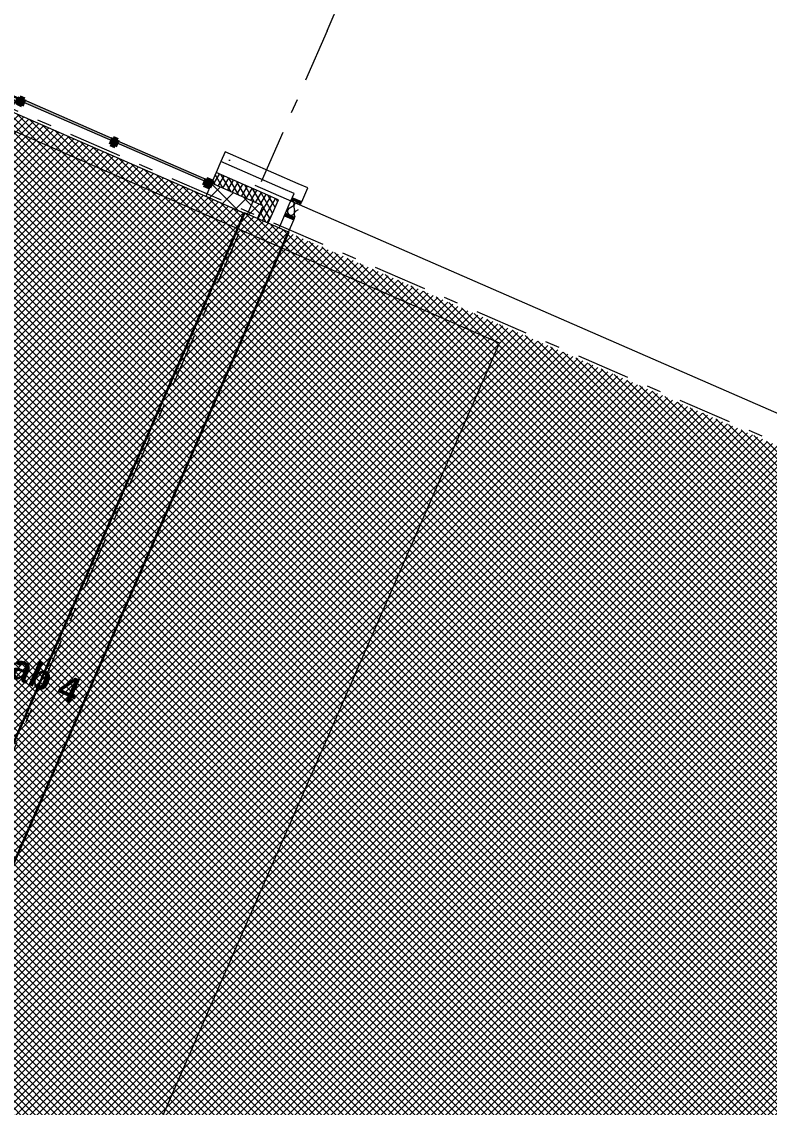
# Model space of a CAD drawing. Header units: millimetres. Extents: x -50172 to 90294, y -80883 to 956680.
# Drawn here: x 51476 to 58853, y -6563 to 4140 of the extents above; entities that cross this region are included whole.
import ezdxf
from ezdxf.enums import TextEntityAlignment as Align

# ---------------------------------------------------------------- set-up
doc = ezdxf.new("R2010")
doc.units = ezdxf.units.MM
doc.header["$MEASUREMENT"] = 0
doc.linetypes.add('Double Dashed', pattern=[1093.611073, 529.166651, -211.666656, 141.111112, -211.666656])
for name, color, linetype in [('A-15-MG_Structural_Grid', 7, 'Continuous'), ('A-20-M_Floor_Slab', 7, 'Continuous'), ('A-25-M_Curtain_Wall', 7, 'Continuous'), ('A-25-M_Wall_Ext_Existing_HUB', 7, 'Continuous'), ('ArchiCAD Doors', 7, 'Continuous'), ('New_A-35-M_FFE-Zone', 7, 'Continuous'), ('New_ArchiCAD Windows', 7, 'Continuous')]:
    doc.layers.add(name, color=color, linetype=linetype)
for name, color, linetype, lineweight, true_color in [('A-15-MG_Structural_Grid_Pen_No__163', 7, 'Continuous', 0, 0x750077), ('A-25-M_Curtain_Wall_Pen_No__144', 7, 'Continuous', 0, 0xc8c8c8), ('A-25-M_Curtain_Wall_Pen_No__165', 7, 'Continuous', 0, 0x006060), ('A-25-M_Curtain_Wall_Pen_No__27', 7, 'Continuous', 50, 0x2a2a2a), ('A-25-M_Curtain_Wall_Pen_No__43', 7, 'Continuous', 30, 0x444444), ('A-25-M_Wall_Ext_Existing_HUB_Pen_No__107', 7, 'Continuous', 15, 0xa6a6a6), ('A-25-M_Wall_Int_Pen_No__102', 7, 'Continuous', 15, 0xcccccc), ('New_A-25-M_Wall_Ext_Existing_HUB_Pen_No__107', 7, 'Continuous', 15, 0xa6a6a6), ('New_A-25-M_Wall_Ext_Existing_HUB_Pen_No__147', 7, 'Continuous', 0, 0x606060), ('New_A-35-M_FFE-Zone_Pen_No__74', 7, 'Continuous', 20, 0x606060), ('New_A-95-M-SFS_Edge_Pen_No__252', 7, 'Continuous', 13, 0xe8e8e8), ('New_ArchiCAD Windows_Pen_No__23', 7, 'Continuous', 30, 0x2a2a2a)]:
    doc.layers.add(name, color=color, linetype=linetype, lineweight=lineweight, true_color=true_color)
for name, color, linetype, lineweight in [('A-20-M_Floor_Slab_Pen_No__89', 8, 'Continuous', 20), ('A-25-M_Curtain_Wall_Pen_No__1', 7, 'Continuous', 13), ('A-25-M_Wall_Ext_Existing_HUB_Pen_No__1', 7, 'Continuous', 13), ('ArchiCAD Doors_Pen_No__1', 7, 'Continuous', 13), ('New_A-25-M_Wall_Ext_Existing_HUB_Pen_No__1', 7, 'Continuous', 13), ('New_A-25-M_Wall_Ext_Existing_HUB_Pen_No__150', 7, 'Continuous', 0), ('New_ArchiCAD Windows_Pen_No__1', 7, 'Continuous', 13), ('New_ArchiCAD Zone Stamps_Pen_No__9', 7, 'Continuous', 13)]:
    doc.layers.add(name, color=color, linetype=linetype, lineweight=lineweight)
doc.styles.add('GENERATED_STYLE_2', font='')
doc.styles.add('GENERATED_STYLE_3', font='')
doc.styles.add('GENERATED_STYLE_4', font='')
doc.styles.get('GENERATED_STYLE_2').set_extended_font_data('Arial', bold=True)
doc.styles.get('GENERATED_STYLE_3').set_extended_font_data('Arial')
doc.styles.get('GENERATED_STYLE_4').set_extended_font_data('Swis721 BT')
pattern_1 = [(103.994, (0, 0), (-1137.956, 451.319), [0, -965.2, 0, -1079.5, 0, -1031.875]), (73.994, (0, 0), (-1195.13, 1745.31), [0, -520.7, 0, -869.95, 0, -333.375]), (33.994, (-311.5, -716.2), (785.414, 1814.82), [0, -317.5, 0, -1143, 0, -1492.25]), (23.994, (-311.5, -716.2), (250.276, 1972.774), [0, -158.75, 0, -749.3, 0, -857.25])]
pattern_2 = [(60, (0, 0), (-43.30127, 25), []), (120, (0, 0), (43.30127, 25), [])]
pattern_3 = [(45, (0, 0), (-91.92388, 91.92388), []), (135, (0, 0), (91.92388, 91.92388), [])]

# ---------------------------------------------------------------- blocks, each defined once
blk = doc.blocks.new('*X121')
at = {"layer": 'New_A-25-M_Wall_Ext_Existing_HUB_Pen_No__150', "linetype": 'Continuous'}
for p, q in [((54144, 2382), (54136, 2383)), ((54159, 2369), (54144, 2382)), ((54165, 2351), (54159, 2369)), ((54190, 2356), (54172, 2348)), ((54209, 2353), (54190, 2356)), ((54085, 2267), (54091, 2271)), ((54091, 2271), (54098, 2278)), ((54098, 2278), (54102, 2287)), ((54099, 2277), (54098, 2268)), ((54098, 2268), (54100, 2258)), ((54102, 2287), (54099, 2277)), ((54100, 2258), (54104, 2249)), ((54102, 2287), (54104, 2296)), ((54108, 2294), (54102, 2287)), ((54103, 2307), (54103, 2306)), ((54104, 2296), (54103, 2306)), ((54104, 2249), (54111, 2242)), ((54116, 2300), (54108, 2294)), ((54147, 2318), (54116, 2300)), ((54147, 2318), (54161, 2332)), ((54157, 2242), (54163, 2249)), ((54161, 2332), (54160, 2312)), ((54160, 2312), (54168, 2278)), ((54161, 2332), (54165, 2351)), ((54172, 2348), (54161, 2332)), ((54163, 2249), (54168, 2258)), ((54164, 2249), (54163, 2239)), ((54168, 2258), (54164, 2249)), ((54169, 2268), (54168, 2278)), ((54168, 2258), (54169, 2268)), ((54174, 2266), (54168, 2258)), ((54182, 2272), (54174, 2266)), ((54205, 2285), (54182, 2272)), ((54224, 2341), (54209, 2353)), ((54227, 2334), (54224, 2341)), ((54111, 2242), (54119, 2237)), ((54119, 2237), (54129, 2234)), ((54129, 2234), (54139, 2234)), ((54139, 2234), (54148, 2237)), ((54148, 2237), (54157, 2242)), ((54163, 2239), (54165, 2229)), ((54165, 2229), (54170, 2220)), ((54170, 2220), (54175, 2215))]:
    blk.add_line(p, q, dxfattribs=at)
blk = doc.blocks.new('Simple Window Opening')
at = {"layer": 'New_ArchiCAD Windows_Pen_No__1', "linetype": 'Continuous'}
for p, q in [((-7153, -1), (-7153, 140)), ((-7153, -116), (-7153, -1)), ((-7153, -232), (-7153, -116)), ((-7153, -335), (-7153, -232))]:
    blk.add_line(p, q, dxfattribs=at)
at = {"layer": 'New_ArchiCAD Windows_Pen_No__23', "linetype": 'Continuous'}
for p, q in [((-7153, 140), (7153, 140)), ((-7153, -335), (7153, -335))]:
    blk.add_line(p, q, dxfattribs=at)
blk = doc.blocks.new('Wall_1_1', base_point=(44635, -19661))
at = {"layer": 'A-25-M_Wall_Ext_Existing_HUB_Pen_No__107', "linetype": 'Continuous'}
h = blk.add_hatch(dxfattribs=at)
h.set_pattern_fill('613_01__ad_AR_SAND_0001', color=256, style=0, pattern_type=2)
h.set_pattern_definition(pattern_1)
h.paths.add_polyline_path([(54299, 2501), (54165, 2447), (54258, 2407)])
h = blk.add_hatch(dxfattribs=at)
h.set_pattern_fill('Batt_Insulation_0001', color=256, style=0, pattern_type=2)
h.set_pattern_definition(pattern_2)
h.paths.add_polyline_path([(54007, 2385), (53858, 2326), (53858, 2325), (53963, 2279), (54009, 2384)])
h = blk.add_hatch(dxfattribs=at)
h.set_pattern_fill('613_01__ad_AR_SAND_0001', color=256, style=0, pattern_type=2)
h.set_pattern_definition(pattern_1)
h.paths.add_polyline_path([(54165, 2447), (54164, 2447), (54145, 2405), (54239, 2364), (54258, 2407)])
h = blk.add_hatch(dxfattribs=at)
h.set_pattern_fill('Concrete_Block_0001', color=256, style=0, pattern_type=2)
h.set_pattern_definition(pattern_3)
h.paths.add_polyline_path([(53674, 2255), (53673, 2253), (53677, 2254)])
h = blk.add_hatch(dxfattribs=at)
h.set_pattern_fill('Concrete_Block_0001', color=256, style=0, pattern_type=2)
h.set_pattern_definition(pattern_3)
h.paths.add_polyline_path([(53677, 2254), (53803, 2199), (53858, 2325), (53857, 2325)])
h = blk.add_hatch(dxfattribs=at)
h.set_pattern_fill('Batt_Insulation_0001', color=256, style=0, pattern_type=2)
h.set_pattern_definition(pattern_2)
h.paths.add_polyline_path([(53858, 2325), (53803, 2199), (53908, 2153), (53963, 2279)])
h = blk.add_hatch(dxfattribs=at)
h.set_pattern_fill('Batt_Insulation_0001', color=256, style=0, pattern_type=2)
h.set_pattern_definition(pattern_2)
h.paths.add_polyline_path([(53858, 2325), (53858, 2326), (53857, 2325)])
h = blk.add_hatch(dxfattribs=at)
h.set_pattern_fill('613_01__ad_AR_SAND_0001', color=256, style=0, pattern_type=2)
h.set_pattern_definition(pattern_1)
h.paths.add_polyline_path([(54068, 2227), (54015, 2106), (54109, 2065), (54162, 2186)])
at = {"layer": 'New_A-25-M_Wall_Ext_Existing_HUB_Pen_No__107', "linetype": 'Continuous'}
for points in [[(54078, 2251), (54073, 2239), (54167, 2198), (54172, 2210)], [(54073, 2239), (54068, 2227), (54162, 2186), (54167, 2198)]]:
    blk.add_hatch(color=256, dxfattribs=at).paths.add_polyline_path(points)
at = {"layer": 'New_A-25-M_Wall_Ext_Existing_HUB_Pen_No__147', "linetype": 'Continuous'}
blk.add_hatch(color=256, dxfattribs=at).paths.add_polyline_path([(54143, 2399), (54138, 2388), (54232, 2347), (54237, 2358)])
at = {"layer": 'A-25-M_Wall_Ext_Existing_HUB_Pen_No__1', "linetype": 'Continuous'}
for p, q in [((53963, 2279), (54009, 2384)), ((54007, 2385), (54009, 2384)), ((54116, 2338), (54164, 2447)), ((53803, 2199), (53858, 2325)), ((53857, 2325), (53858, 2325)), ((53908, 2153), (53963, 2279)), ((54015, 2106), (54116, 2338))]:
    blk.add_line(p, q, dxfattribs=at)
at = {"layer": 'A-25-M_Wall_Ext_Existing_HUB_Pen_No__1', "linetype": 'Continuous', "flags": 128}
for points in [[(54239, 2364), (54299, 2501)], [(54109, 2065), (54162, 2186)]]:
    blk.add_lwpolyline(points, dxfattribs=at)
at = {"layer": 'New_A-25-M_Wall_Ext_Existing_HUB_Pen_No__1', "linetype": 'Continuous'}
for p, q in [((54138, 2388), (54232, 2347)), ((54143, 2399), (54237, 2358)), ((54239, 2364), (54145, 2405)), ((54078, 2251), (54172, 2210)), ((54068, 2227), (54162, 2186)), ((54073, 2239), (54167, 2198))]:
    blk.add_line(p, q, dxfattribs=at)
at = {"layer": 'A-25-M_Wall_Ext_Existing_HUB', "color": 250, "lineweight": 50, "true_color": 0x2a2a2a}
blk.add_blockref('*X121', (0, 0), dxfattribs=at)
at = {"layer": 'New_ArchiCAD Windows', "color": 251, "linetype": 'Continuous', "lineweight": 20, "true_color": 0x606060, "xscale": -1, "zscale": 1000, "rotation": 66.44041483986037}
blk.add_blockref('Simple Window Opening', (50943, -4357), dxfattribs=at)
blk = doc.blocks.new('Project Lab 4_INB 2208_61_1', base_point=(50600, -2910))
at = {"layer": 'New_A-35-M_FFE-Zone_Pen_No__74', "linetype": 'Continuous'}
for p, q in [((56191, 972), (49731, 3789)), ((51732, -9253), (56191, 972))]:
    blk.add_line(p, q, dxfattribs=at)
at = {"layer": 'New_ArchiCAD Zone Stamps_Pen_No__9'}
for tag, height, style, p in [('ROOM_NAME', 250, 'GENERATED_STYLE_2', (50073, -1483)), ('zoneNameLine2', 250, 'GENERATED_STYLE_2', (49884, -1916)), ('ROOM_NUMBER', 200, 'GENERATED_STYLE_3', (49696, -2336)), ('measuredAreaCode', 200, 'GENERATED_STYLE_3', (49539, -2696)), ('DUMMY_649', 200, 'GENERATED_STYLE_3', (49846, -2830)), ('DUMMY_650', 200, 'GENERATED_STYLE_3', (50336, -3044)), ('DUMMY_651', 133, 'GENERATED_STYLE_3', (50615, -3150))]:
    blk.add_attdef(tag, text='', height=height, rotation=336.4404, dxfattribs=dict(at, style=style)).set_placement(p, align=Align.TOP_LEFT)
blk = doc.blocks.new('Slab_3_1', base_point=(4098, -1742))
at = {"layer": 'A-20-M_Floor_Slab_Pen_No__89', "linetype": 'Continuous', "flags": 128}
blk.add_lwpolyline([(4098, -1742), (7679, 6433), (7409, 6182), (7864, 6610), (7781, 6699), (15385, 13776), (15456, 13700), (17775, 15858), (18446, 15136), (19354, 17218), (53673, 2253), (46448, -14318), (43562, -13060), (41505, -17778), (12656, -5199), (14459, -1065), (11927, 39), (10024, -4326)], close=True, dxfattribs=at)
blk = doc.blocks.new('Curtain Wall_4_1')
at = {"layer": 'A-25-M_Curtain_Wall', "linetype": 'Continuous', "lineweight": 0, "true_color": 0x000000}
h = blk.add_hatch(dxfattribs=at)
h.set_pattern_fill('Batt_Insulation_0001', color=178, style=0, pattern_type=2)
h.set_pattern_definition(pattern_2)
h.paths.add_polyline_path([(47812, 4965), (47756, 4836), (48632, 4455), (48688, 4583)])
h = blk.add_hatch(dxfattribs=at)
h.set_pattern_fill('Batt_Insulation_0001', color=178, style=0, pattern_type=2)
h.set_pattern_definition(pattern_2)
h.paths.add_polyline_path([(48733, 4563), (48677, 4435), (49553, 4053), (49609, 4181)])
h = blk.add_hatch(dxfattribs=at)
h.set_pattern_fill('Batt_Insulation_0001', color=178, style=0, pattern_type=2)
h.set_pattern_definition(pattern_2)
h.paths.add_polyline_path([(49655, 4161), (49599, 4033), (50474, 3651), (50530, 3780)])
h = blk.add_hatch(dxfattribs=at)
h.set_pattern_fill('Batt_Insulation_0001', color=178, style=0, pattern_type=2)
h.set_pattern_definition(pattern_2)
h.paths.add_polyline_path([(50576, 3760), (50520, 3631), (51395, 3250), (51451, 3378)])
at = {"layer": 'A-25-M_Curtain_Wall_Pen_No__144', "linetype": 'Continuous'}
for points in [[(45924, 5810), (45896, 5745), (45941, 5725), (45969, 5790)], [(45977, 5786), (45932, 5806), (45904, 5742), (45950, 5722)], [(46899, 5384), (46853, 5404), (46825, 5340), (46871, 5320)], [(47820, 4983), (47774, 5003), (47746, 4938), (47792, 4918)], [(48741, 4581), (48695, 4601), (48667, 4537), (48713, 4517)], [(49662, 4179), (49617, 4199), (49589, 4135), (49634, 4115)], [(50584, 3777), (50538, 3797), (50510, 3733), (50556, 3713)], [(51505, 3376), (51459, 3396), (51431, 3332), (51477, 3312)], [(52426, 2974), (52380, 2994), (52352, 2930), (52398, 2910)], [(53347, 2572), (53301, 2592), (53273, 2528), (53319, 2508)], [(53357, 2568), (53311, 2588), (53283, 2524), (53329, 2504)]]:
    blk.add_hatch(color=256, dxfattribs=at).paths.add_polyline_path(points)
at = {"layer": 'A-25-M_Curtain_Wall_Pen_No__165', "linetype": 'Continuous', "lineweight": 0, "true_color": 0x001818}
for points in [[(46853, 5393), (45969, 5779), (45961, 5761), (46845, 5375)], [(47775, 4991), (46890, 5377), (46882, 5359), (47767, 4973)], [(52381, 2983), (51496, 3369), (51488, 3350), (52373, 2965)], [(53302, 2581), (52417, 2967), (52410, 2949), (53294, 2563)], [(53327, 2549), (53331, 2547), (53339, 2565), (53335, 2567)]]:
    blk.add_hatch(color=168, dxfattribs=at).paths.add_polyline_path(points)
at = {"layer": 'A-25-M_Curtain_Wall_Pen_No__1', "linetype": 'Continuous'}
for p, q in [((45969, 5779), (45961, 5761)), ((45961, 5761), (46845, 5375)), ((46853, 5393), (45969, 5779)), ((46845, 5375), (46853, 5393)), ((46890, 5377), (46882, 5359)), ((46882, 5359), (47767, 4973)), ((47775, 4991), (46890, 5377)), ((47767, 4973), (47775, 4991)), ((51496, 3369), (51488, 3350)), ((51488, 3350), (52373, 2965)), ((52381, 2983), (51496, 3369)), ((52373, 2965), (52381, 2983)), ((52417, 2967), (52410, 2949)), ((52410, 2949), (53294, 2563)), ((53302, 2581), (52417, 2967)), ((53294, 2563), (53302, 2581)), ((53335, 2567), (53327, 2549)), ((53327, 2549), (53331, 2547)), ((53331, 2547), (53339, 2565)), ((53339, 2565), (53335, 2567))]:
    blk.add_line(p, q, dxfattribs=at)
at = {"layer": 'A-25-M_Curtain_Wall_Pen_No__27', "linetype": 'Continuous'}
for p, q in [((45924, 5810), (45896, 5745)), ((45932, 5806), (45904, 5742)), ((45969, 5790), (45924, 5810)), ((45977, 5786), (45932, 5806)), ((45941, 5725), (45969, 5790)), ((45950, 5722), (45977, 5786)), ((45896, 5745), (45941, 5725)), ((45904, 5742), (45950, 5722)), ((46853, 5404), (46825, 5340)), ((46899, 5384), (46853, 5404)), ((46871, 5320), (46899, 5384)), ((46825, 5340), (46871, 5320)), ((47774, 5003), (47746, 4938)), ((47746, 4938), (47792, 4918)), ((47820, 4983), (47774, 5003)), ((47792, 4918), (47820, 4983)), ((48695, 4601), (48667, 4537)), ((48667, 4537), (48713, 4517)), ((48741, 4581), (48695, 4601)), ((48713, 4517), (48741, 4581)), ((49617, 4199), (49589, 4135)), ((49662, 4179), (49617, 4199)), ((49634, 4115), (49662, 4179)), ((49589, 4135), (49634, 4115)), ((50538, 3797), (50510, 3733)), ((50584, 3777), (50538, 3797)), ((50556, 3713), (50584, 3777)), ((50510, 3733), (50556, 3713)), ((51459, 3396), (51431, 3332)), ((51431, 3332), (51477, 3312)), ((51505, 3376), (51459, 3396)), ((51477, 3312), (51505, 3376)), ((52380, 2994), (52352, 2930)), ((52352, 2930), (52398, 2910)), ((52426, 2974), (52380, 2994)), ((52398, 2910), (52426, 2974)), ((53301, 2592), (53273, 2528)), ((53311, 2588), (53283, 2524)), ((53347, 2572), (53301, 2592)), ((53357, 2568), (53311, 2588)), ((53319, 2508), (53347, 2572)), ((53273, 2528), (53319, 2508)), ((53283, 2524), (53329, 2504)), ((53329, 2504), (53357, 2568))]:
    blk.add_line(p, q, dxfattribs=at)
at = {"layer": 'A-25-M_Curtain_Wall_Pen_No__43', "linetype": 'Continuous'}
for p, q in [((48688, 4583), (47812, 4965)), ((47756, 4836), (48632, 4455)), ((49609, 4181), (48733, 4563)), ((48677, 4435), (49553, 4053)), ((50530, 3780), (49655, 4161)), ((49599, 4033), (50474, 3651)), ((51451, 3378), (50576, 3760)), ((50520, 3631), (51395, 3250))]:
    blk.add_line(p, q, dxfattribs=at)
blk = doc.blocks.new('Simple Door Opening')
at = {"layer": 'ArchiCAD Doors_Pen_No__1', "linetype": 'Continuous'}
for p, q in [((-4055, 337), (-4055, 478)), ((4055, 337), (4055, 478)), ((-4055, 222), (-4055, 337)), ((4055, 222), (4055, 337)), ((-4055, 102), (-4055, 222)), ((4055, 102), (4055, 222)), ((-4055, 0), (-4055, 102)), ((4055, 0), (4055, 102))]:
    blk.add_line(p, q, dxfattribs=at)
blk = doc.blocks.new('Wall_10_1', base_point=(54299, 2501))
at = {"layer": 'A-25-M_Wall_Ext_Existing_HUB_Pen_No__107', "linetype": 'Continuous'}
h = blk.add_hatch(dxfattribs=at)
h.set_pattern_fill('613_01__ad_AR_SAND_0001', color=256, style=0, pattern_type=2)
h.set_pattern_definition(pattern_1)
h.paths.add_polyline_path([(54205, 2542), (53483, 2856), (53442, 2762), (54164, 2448)])
h = blk.add_hatch(dxfattribs=at)
h.set_pattern_fill('Batt_Insulation_0001', color=256, style=0, pattern_type=2)
h.set_pattern_definition(pattern_2)
h.paths.add_polyline_path([(53904, 2430), (53394, 2652), (53348, 2547), (53857, 2325), (53858, 2326)])
h = blk.add_hatch(dxfattribs=at)
h.set_pattern_fill('Concrete_Block_0001', color=256, style=0, pattern_type=2)
h.set_pattern_definition(pattern_3)
h.paths.add_polyline_path([(53729, 2381), (53348, 2547), (53292, 2419), (53673, 2253)])
h = blk.add_hatch(dxfattribs=at)
h.set_pattern_fill('613_01__ad_AR_SAND_0001', color=256, style=0, pattern_type=2)
h.set_pattern_definition(pattern_1)
h.paths.add_polyline_path([(54164, 2448), (54165, 2447), (54299, 2501), (54205, 2542)])
h = blk.add_hatch(dxfattribs=at)
h.set_pattern_fill('Concrete_Block_0001', color=256, style=0, pattern_type=2)
h.set_pattern_definition(pattern_3)
h.paths.add_polyline_path([(53729, 2381), (53673, 2253), (53857, 2325)])
h = blk.add_hatch(dxfattribs=at)
h.set_pattern_fill('Batt_Insulation_0001', color=256, style=0, pattern_type=2)
h.set_pattern_definition(pattern_2)
h.paths.add_polyline_path([(53858, 2326), (54007, 2385), (53904, 2430)])
h = blk.add_hatch(dxfattribs=at)
h.set_pattern_fill('613_01__ad_AR_SAND_0001', color=256, style=0, pattern_type=2)
h.set_pattern_definition(pattern_1)
h.paths.add_polyline_path([(54164, 2447), (54165, 2447), (54164, 2448)])
at = {"layer": 'A-25-M_Wall_Ext_Existing_HUB_Pen_No__1', "linetype": 'Continuous'}
for p, q in [((54057, 2494), (53442, 2762)), ((53904, 2430), (53394, 2652)), ((53729, 2381), (53348, 2547)), ((54164, 2448), (54057, 2494)), ((53857, 2325), (53729, 2381)), ((54007, 2385), (53904, 2430)), ((54164, 2447), (54164, 2448))]:
    blk.add_line(p, q, dxfattribs=at)
at = {"layer": 'A-25-M_Wall_Ext_Existing_HUB_Pen_No__1', "linetype": 'Continuous', "flags": 128}
for points in [[(54205, 2542), (53483, 2856)], [(54299, 2501), (54205, 2542)], [(53292, 2419), (53673, 2253)]]:
    blk.add_lwpolyline(points, dxfattribs=at)
at = {"layer": 'ArchiCAD Doors', "color": 251, "linetype": 'Continuous', "lineweight": 20, "true_color": 0x606060, "zscale": 1000, "rotation": 156.440266101699}
blk.add_blockref('Simple Door Opening', (49766, 4477), dxfattribs=at)
blk = doc.blocks.new('Standard grid marker')
at = {"layer": 'A-15-MG_Structural_Grid_Pen_No__163', "linetype": 'Double Dashed'}
for q in [(0, 0), (29726, 0)]:
    blk.add_line((1000, 0), q, dxfattribs=at)
blk.add_point((1000, 0), dxfattribs=at)
blk.add_point((1000, 0), dxfattribs=at)
at = {"layer": 'A-15-MG_Structural_Grid_Pen_No__163', "style": 'GENERATED_STYLE_4'}
for tag, p in [('AC_MarkerText_1_0', (-500, 41)), ('AC_MarkerText_1_1', (31226, 41))]:
    blk.add_attdef(tag, text='', height=350, rotation=90, dxfattribs=at).set_placement(p, align=Align.MIDDLE_CENTER)
blk = doc.blocks.new('Standard grid marker_2')
at = {"layer": 'A-15-MG_Structural_Grid_Pen_No__163', "linetype": 'Double Dashed'}
blk.add_line((1909, 0), (86140, 0), dxfattribs=at)
at = {"layer": 'A-15-MG_Structural_Grid_Pen_No__163', "style": 'GENERATED_STYLE_4'}
for tag, p in [('AC_MarkerText_1_0', (-500, 952)), ('AC_MarkerText_1_1', (88549, 952))]:
    blk.add_attdef(tag, text='', height=350, rotation=360, dxfattribs=at).set_placement(p, align=Align.MIDDLE_CENTER)

msp = doc.modelspace()

# ---------------------------------------------------------------- hatches: boundary and pattern name
at = {"layer": 'A-25-M_Wall_Int_Pen_No__102', "linetype": 'Continuous'}
h = msp.add_hatch(dxfattribs=at)
h.set_pattern_fill('Grid_5x5_Diagonal_0001', color=256, style=0, pattern_type=2)
h.set_pattern_definition([(45, (0, 0), (-35.35534, 35.35534), []), (135, (0, 0), (35.35534, 35.35534), [])])
h.paths.add_polyline_path([(44768.3, -19356.4), (49530.7, -8434.9), (45240.9, -6564.3), (47755.1, -798.6), (49818.5, 3933.5), (74273.5, -6730.2), (64933.5, -28149.5)])

# ---------------------------------------------------------------- linework, layer by layer
at = {"layer": 'New_A-95-M-SFS_Edge_Pen_No__252', "linetype": 'Continuous', "flags": 128}
msp.add_lwpolyline([(44708.7, -19493.2), (65035.3, -28356.6), (74551.4, -6533.2), (53778.4, 2524.9)], dxfattribs=at)

# ---------------------------------------------------------------- block references
at = {"layer": 'A-15-MG_Structural_Grid', "color": 8, "linetype": 'Continuous', "lineweight": 15, "zscale": 1000}
for name, p, rotation in [('Standard grid marker_2', (8103.9, 22153.2), 336.440411583993), ('Standard grid marker', (54888.9, 4966.5), 246.440411583993)]:
    msp.add_blockref(name, p, dxfattribs=dict(at, rotation=rotation))
at = {"layer": 'A-20-M_Floor_Slab', "color": 8, "linetype": 'Continuous', "lineweight": 20}
msp.add_blockref('Slab_3_1', (4098.2, -1742.5), dxfattribs=at)
at = {"layer": 'A-25-M_Curtain_Wall', "linetype": 'Continuous', "lineweight": 0}
msp.add_blockref('Curtain Wall_4_1', (0, 0), dxfattribs=at)
at = {"layer": 'A-25-M_Wall_Ext_Existing_HUB', "color": 250, "lineweight": 50, "true_color": 0x2a2a2a}
for name, p in [('Wall_10_1', (54299.1, 2500.7)), ('Wall_1_1', (44635.4, -19661.2))]:
    msp.add_blockref(name, p, dxfattribs=at)
at = {"layer": 'New_A-35-M_FFE-Zone', "linetype": 'Continuous'}
ref = msp.add_blockref('Project Lab 4_INB 2208_61_1', (50600.4, -2909.9), dxfattribs=at)
ref.add_attrib('ROOM_NAME', 'Project Lab 4', dxfattribs={"layer": 'New_ArchiCAD Zone Stamps_Pen_No__9', "color": 7, "height": 250, "rotation": 336.44041, "style": 'GENERATED_STYLE_2'}).set_placement((50072.9, -1483.5), align=Align.TOP_LEFT)

doc.saveas('drawing.dxf')
